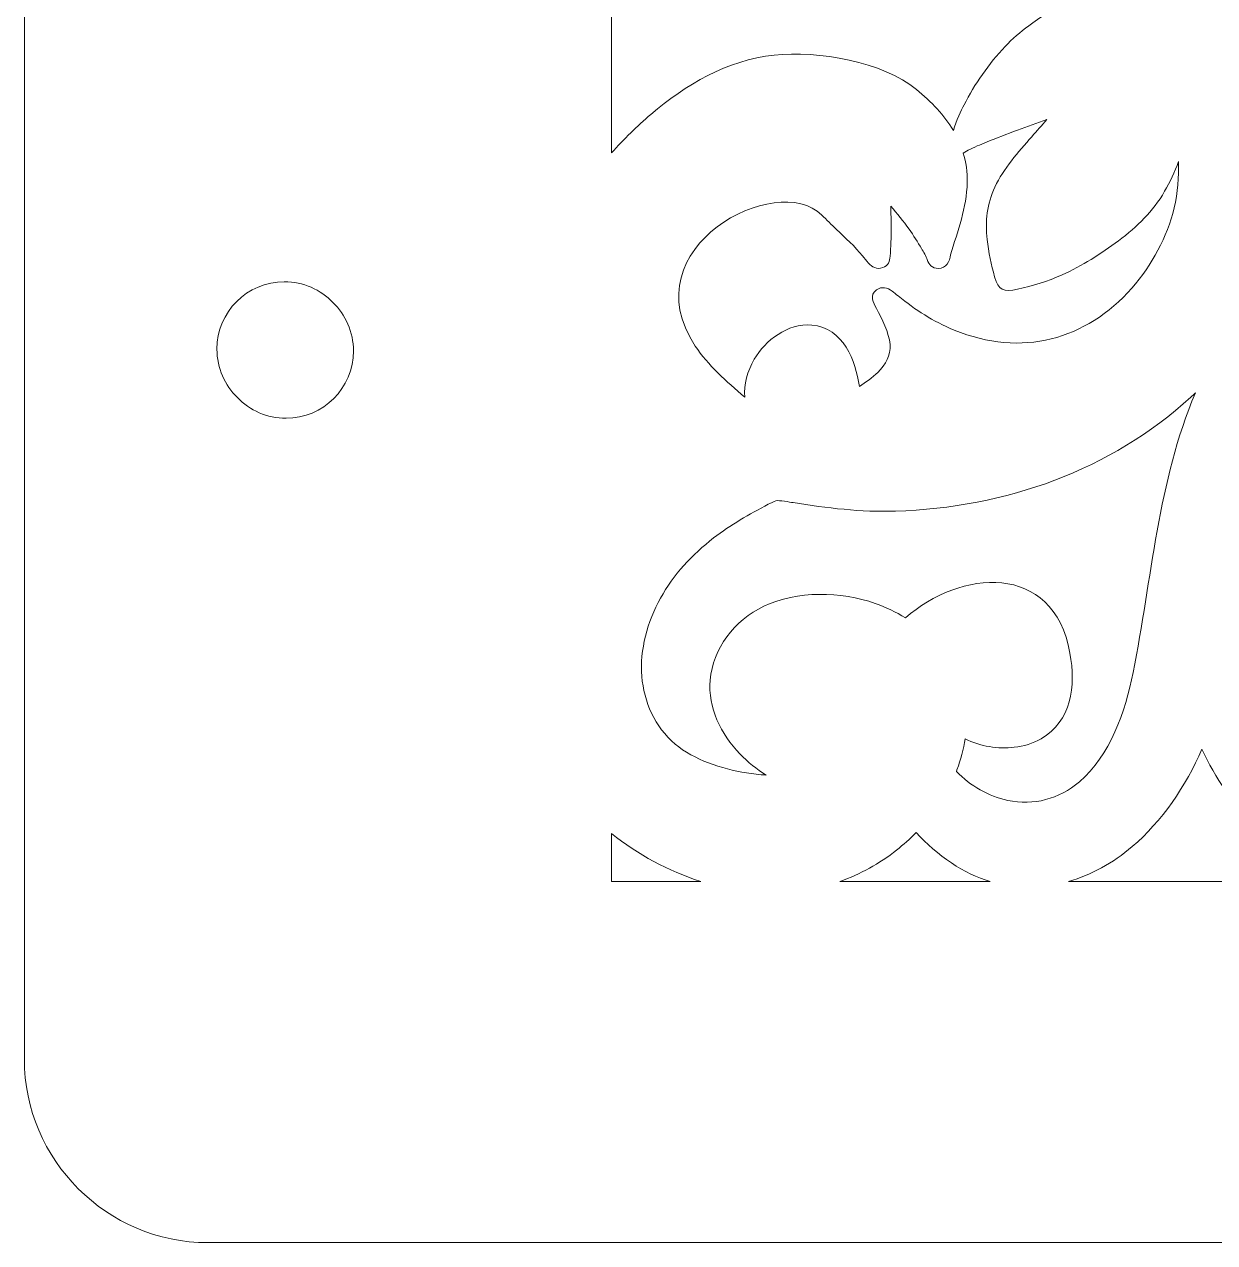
# Model space of a CAD drawing. Header units: centimetres. Extents: x -30.6 to 32.1, y -25.7 to 17.6.
# Drawn here: x 17.064 to 21.563, y -25.601 to -20.997 of the extents above; entities that cross this region are included whole.
import ezdxf

# ---------------------------------------------------------------- set-up
doc = ezdxf.new("R2010")
doc.units = ezdxf.units.CM
doc.header["$MEASUREMENT"] = 0
doc.layers.add('layer 1', color=7, linetype='Continuous')

msp = doc.modelspace()

# ---------------------------------------------------------------- linework, layer by layer
at = {"layer": 'layer 1', "color": 19, "lineweight": 20}
for points, knots in [([(17.75788, -4.60066), (17.75788, -4.60066), (31.36995, -4.60066), (31.36995, -4.60066), (31.36995, -4.60066), (31.75163, -4.60066), (32.06391, -4.91294), (32.06391, -5.29462), (32.06391, -5.29462), (32.06391, -5.29462), (32.06391, -24.9067), (32.06391, -24.9067), (32.06391, -24.9067), (32.06391, -25.28838), (31.75163, -25.60066), (31.36995, -25.60066), (31.36995, -25.60066), (31.36995, -25.60066), (17.75788, -25.60066), (17.75788, -25.60066), (17.75788, -25.60066), (17.3762, -25.60066), (17.06392, -25.28838), (17.06392, -24.9067), (17.06392, -24.9067), (17.06392, -24.9067), (17.06392, -5.29462), (17.06392, -5.29462), (17.06392, -5.29462), (17.06392, -4.91294), (17.3762, -4.60066), (17.75788, -4.60066)], [0, 0, 0, 0, 0.1111111, 0.1111111, 0.1111111, 0.1111111, 0.2222222, 0.2222222, 0.2222222, 0.2222222, 0.3333333, 0.3333333, 0.3333333, 0.3333333, 0.4444444, 0.4444444, 0.4444444, 0.4444444, 0.5555556, 0.5555556, 0.5555556, 0.5555556, 0.6666667, 0.6666667, 0.6666667, 0.6666667, 0.7777778, 0.7777778, 0.7777778, 0.7777778, 1, 1, 1, 1]), ([(19.28344, -18.00575), (19.31002, -18.06939), (19.33764, -18.13264), (19.36666, -18.19517), (19.36666, -18.19517), (19.41736, -18.30439), (19.47296, -18.41119), (19.5339, -18.5157), (19.5339, -18.5157), (19.57595, -18.58782), (19.62063, -18.65796), (19.66494, -18.72885), (19.66494, -18.72885), (19.7144, -18.80802), (19.76467, -18.88149), (19.75212, -18.9768), (19.75212, -18.9768), (19.73891, -19.07721), (19.67314, -19.20173), (19.61757, -19.28767), (19.61757, -19.28767), (19.55592, -19.38303), (19.47481, -19.47305), (19.42107, -19.57122), (19.42107, -19.57122), (19.37664, -19.65235), (19.35224, -19.74307), (19.35249, -19.83434), (19.35249, -19.83434), (19.35266, -19.89347), (19.36313, -19.94724), (19.37975, -20.00389), (19.37975, -20.00389), (19.38571, -20.02417), (19.39177, -20.04425), (19.416, -20.05195), (19.416, -20.05195), (19.44322, -20.06061), (19.46323, -20.04372), (19.48227, -20.02887), (19.48227, -20.02887), (19.52242, -19.99755), (19.56985, -19.96308), (19.62041, -19.9484), (19.62041, -19.9484), (19.64808, -19.94039), (19.71553, -19.93393), (19.73856, -19.95475), (19.73856, -19.95475), (19.74825, -19.96347), (19.72718, -19.99662), (19.72198, -20.00395), (19.72198, -20.00395), (19.69648, -20.03995), (19.65168, -20.07581), (19.61817, -20.10558), (19.61817, -20.10558), (19.55793, -20.15914), (19.49202, -20.21976), (19.44637, -20.28497), (19.44637, -20.28497), (19.40913, -20.33819), (19.38422, -20.3983), (19.37314, -20.46106), (19.37314, -20.46106), (19.36844, -20.48764), (19.36624, -20.51293), (19.37038, -20.53964), (19.37038, -20.53964), (19.37642, -20.5786), (19.40901, -20.58119), (19.44288, -20.5866), (19.44288, -20.5866), (19.50834, -20.59703), (19.57413, -20.60487), (19.64067, -20.60161), (19.64067, -20.60161), (19.72612, -20.59742), (19.80573, -20.57401), (19.8826, -20.53971), (19.8826, -20.53971), (19.96629, -20.50242), (20.05175, -20.45095), (20.12032, -20.39245), (20.12032, -20.39245), (20.16308, -20.35598), (20.19932, -20.31642), (20.23337, -20.27387), (20.23337, -20.27387), (20.24435, -20.30713), (20.25535, -20.34038), (20.26633, -20.37367), (20.26633, -20.37367), (20.27342, -20.39511), (20.28018, -20.41767), (20.30617, -20.4254), (20.30617, -20.4254), (20.33344, -20.43352), (20.35407, -20.41668), (20.37355, -20.40205), (20.37355, -20.40205), (20.45684, -20.33949), (20.49595, -20.26416), (20.5208, -20.16736), (20.5208, -20.16736), (20.54724, -20.06436), (20.55541, -19.9455), (20.55831, -19.83973), (20.55831, -19.83973), (20.56042, -19.76283), (20.55936, -19.68526), (20.55412, -19.60849), (20.55412, -19.60849), (20.55153, -19.57065), (20.54784, -19.53373), (20.54302, -19.49726), (20.54302, -19.49726), (20.60509, -19.6194), (20.66324, -19.74484), (20.70621, -19.87175), (20.70621, -19.87175), (20.75613, -20.01928), (20.79112, -20.1976), (20.76134, -20.35196), (20.76134, -20.35196), (20.74301, -20.44688), (20.70333, -20.52076), (20.64584, -20.59908), (20.64584, -20.59908), (20.62323, -20.62991), (20.59201, -20.66215), (20.62448, -20.69809), (20.62448, -20.69809), (20.64781, -20.72389), (20.67504, -20.73968), (20.71251, -20.7389), (20.71251, -20.7389), (20.7653, -20.73777), (20.82342, -20.7016), (20.86259, -20.67105), (20.86259, -20.67105), (20.9251, -20.62229), (20.97856, -20.55894), (21.01918, -20.49318), (21.01918, -20.49318), (21.06242, -20.42321), (21.1008, -20.3361), (21.11918, -20.25645), (21.11918, -20.25645), (21.14961, -20.33355), (21.17584, -20.41421), (21.18559, -20.49303), (21.18559, -20.49303), (21.19909, -20.60189), (21.17728, -20.70803), (21.10793, -20.79745), (21.10793, -20.79745), (21.04281, -20.88145), (20.9466, -20.94016), (20.85997, -21.00261), (20.85997, -21.00261), (20.82767, -21.02592), (20.79801, -21.05262), (20.7708, -21.08106), (20.7708, -21.08106), (20.70906, -21.14561), (20.65583, -21.22336), (20.61594, -21.30154), (20.61594, -21.30154), (20.60577, -21.32152), (20.58493, -21.36125), (20.57524, -21.39797), (20.57524, -21.39797), (20.54122, -21.34069), (20.49271, -21.28996), (20.43571, -21.24307), (20.43571, -21.24307), (20.30892, -21.1388), (20.06277, -21.09602), (19.89786, -21.11354), (19.89786, -21.11354), (19.71934, -21.13253), (19.56223, -21.22612), (19.43193, -21.33726), (19.43193, -21.33726), (19.38008, -21.38147), (19.32982, -21.43068), (19.28344, -21.48331), (19.28344, -21.48331), (19.28344, -21.48331), (19.28344, -18.00575), (19.28344, -18.00575)], [0, 0, 0, 0, 0.0204082, 0.0204082, 0.0204082, 0.0204082, 0.0408163, 0.0408163, 0.0408163, 0.0408163, 0.0612245, 0.0612245, 0.0612245, 0.0612245, 0.0816327, 0.0816327, 0.0816327, 0.0816327, 0.1020408, 0.1020408, 0.1020408, 0.1020408, 0.122449, 0.122449, 0.122449, 0.122449, 0.1428571, 0.1428571, 0.1428571, 0.1428571, 0.1632653, 0.1632653, 0.1632653, 0.1632653, 0.1836735, 0.1836735, 0.1836735, 0.1836735, 0.2040816, 0.2040816, 0.2040816, 0.2040816, 0.2244898, 0.2244898, 0.2244898, 0.2244898, 0.244898, 0.244898, 0.244898, 0.244898, 0.2653061, 0.2653061, 0.2653061, 0.2653061, 0.2857143, 0.2857143, 0.2857143, 0.2857143, 0.3061224, 0.3061224, 0.3061224, 0.3061224, 0.3265306, 0.3265306, 0.3265306, 0.3265306, 0.3469388, 0.3469388, 0.3469388, 0.3469388, 0.3673469, 0.3673469, 0.3673469, 0.3673469, 0.3877551, 0.3877551, 0.3877551, 0.3877551, 0.4081633, 0.4081633, 0.4081633, 0.4081633, 0.4285714, 0.4285714, 0.4285714, 0.4285714, 0.4489796, 0.4489796, 0.4489796, 0.4489796, 0.4693878, 0.4693878, 0.4693878, 0.4693878, 0.4897959, 0.4897959, 0.4897959, 0.4897959, 0.5102041, 0.5102041, 0.5102041, 0.5102041, 0.5306122, 0.5306122, 0.5306122, 0.5306122, 0.5510204, 0.5510204, 0.5510204, 0.5510204, 0.5714286, 0.5714286, 0.5714286, 0.5714286, 0.5918367, 0.5918367, 0.5918367, 0.5918367, 0.6122449, 0.6122449, 0.6122449, 0.6122449, 0.6326531, 0.6326531, 0.6326531, 0.6326531, 0.6530612, 0.6530612, 0.6530612, 0.6530612, 0.6734694, 0.6734694, 0.6734694, 0.6734694, 0.6938776, 0.6938776, 0.6938776, 0.6938776, 0.7142857, 0.7142857, 0.7142857, 0.7142857, 0.7346939, 0.7346939, 0.7346939, 0.7346939, 0.755102, 0.755102, 0.755102, 0.755102, 0.7755102, 0.7755102, 0.7755102, 0.7755102, 0.7959184, 0.7959184, 0.7959184, 0.7959184, 0.8163265, 0.8163265, 0.8163265, 0.8163265, 0.8367347, 0.8367347, 0.8367347, 0.8367347, 0.8571429, 0.8571429, 0.8571429, 0.8571429, 0.877551, 0.877551, 0.877551, 0.877551, 0.8979592, 0.8979592, 0.8979592, 0.8979592, 0.9183673, 0.9183673, 0.9183673, 0.9183673, 0.9387755, 0.9387755, 0.9387755, 0.9387755, 0.9591837, 0.9591837, 0.9591837, 0.9591837, 1, 1, 1, 1]), ([(20.92882, -21.3572), (20.90967, -21.37869), (20.8906, -21.4002), (20.8716, -21.42178), (20.8716, -21.42178), (20.82109, -21.47907), (20.7645, -21.54365), (20.73242, -21.61182), (20.73242, -21.61182), (20.70216, -21.67607), (20.69584, -21.74095), (20.70291, -21.8102), (20.70291, -21.8102), (20.70785, -21.85837), (20.7185, -21.90499), (20.73112, -21.9518), (20.73112, -21.9518), (20.74436, -22.00098), (20.76683, -22.01023), (20.81788, -21.99835), (20.81788, -21.99835), (20.87636, -21.98469), (20.93133, -21.96832), (20.98597, -21.94398), (20.98597, -21.94398), (21.06109, -21.91048), (21.13435, -21.86362), (21.19929, -21.81486), (21.19929, -21.81486), (21.27124, -21.76084), (21.3295, -21.70504), (21.3739, -21.62806), (21.3739, -21.62806), (21.39439, -21.5926), (21.41141, -21.55457), (21.42633, -21.51573), (21.42633, -21.51573), (21.42845, -21.57415), (21.42363, -21.63232), (21.40958, -21.69109), (21.40958, -21.69109), (21.38345, -21.8004), (21.32638, -21.9073), (21.25018, -21.99353), (21.25018, -21.99353), (21.07713, -22.18947), (20.8336, -22.2571), (20.57824, -22.15229), (20.57824, -22.15229), (20.49748, -22.11915), (20.43287, -22.07687), (20.36672, -22.02337), (20.36672, -22.02337), (20.35908, -22.01718), (20.3514, -22.01083), (20.3435, -22.00498), (20.3435, -22.00498), (20.32658, -21.99245), (20.30444, -21.98607), (20.28505, -22.00056), (20.28505, -22.00056), (20.25706, -22.0214), (20.273, -22.0487), (20.28478, -22.07083), (20.28478, -22.07083), (20.30566, -22.10998), (20.3325, -22.16256), (20.33607, -22.20667), (20.33607, -22.20667), (20.33947, -22.2484), (20.31943, -22.28271), (20.28959, -22.31214), (20.28959, -22.31214), (20.26906, -22.3324), (20.24498, -22.34964), (20.22008, -22.36538), (20.22008, -22.36538), (20.20586, -22.26939), (20.16081, -22.14418), (20.03978, -22.13357), (20.03978, -22.13357), (19.94793, -22.12551), (19.8648, -22.19175), (19.82304, -22.26294), (19.82304, -22.26294), (19.79645, -22.3083), (19.78388, -22.35752), (19.78664, -22.40586), (19.78664, -22.40586), (19.71711, -22.3476), (19.64797, -22.28477), (19.59979, -22.21266), (19.59979, -22.21266), (19.35074, -21.83998), (19.91095, -21.5496), (20.07746, -21.71739), (20.07746, -21.71739), (20.09601, -21.7361), (20.11508, -21.7544), (20.13411, -21.77266), (20.13411, -21.77266), (20.1659, -21.80314), (20.20453, -21.83776), (20.23167, -21.87158), (20.23167, -21.87158), (20.23901, -21.88077), (20.24641, -21.89028), (20.25427, -21.89907), (20.25427, -21.89907), (20.26791, -21.91432), (20.28604, -21.92476), (20.30842, -21.91656), (20.30842, -21.91656), (20.32953, -21.90877), (20.33484, -21.89203), (20.33633, -21.87354), (20.33633, -21.87354), (20.33916, -21.83791), (20.34047, -21.80259), (20.34036, -21.76684), (20.34036, -21.76684), (20.34029, -21.73914), (20.33963, -21.7114), (20.3387, -21.68365), (20.3387, -21.68365), (20.36277, -21.71224), (20.3862, -21.74136), (20.40785, -21.77129), (20.40785, -21.77129), (20.42492, -21.79487), (20.44082, -21.81961), (20.45531, -21.84466), (20.45531, -21.84466), (20.46179, -21.85589), (20.4733, -21.87502), (20.47694, -21.88607), (20.47694, -21.88607), (20.48127, -21.90457), (20.49592, -21.91911), (20.51752, -21.91951), (20.51752, -21.91951), (20.54992, -21.92004), (20.56119, -21.89227), (20.56419, -21.86834), (20.56419, -21.86834), (20.59193, -21.77959), (20.62572, -21.68845), (20.62773, -21.59518), (20.62773, -21.59518), (20.62858, -21.55535), (20.62335, -21.51824), (20.61298, -21.48342), (20.61298, -21.48342), (20.61298, -21.48342), (20.6317, -21.473), (20.6317, -21.473), (20.6317, -21.473), (20.65192, -21.46174), (20.67878, -21.45144), (20.70046, -21.44259), (20.70046, -21.44259), (20.73909, -21.4268), (20.77808, -21.41176), (20.81722, -21.39712), (20.81722, -21.39712), (20.85417, -21.38332), (20.89137, -21.36982), (20.92882, -21.3572)], [0, 0, 0, 0, 0.0232558, 0.0232558, 0.0232558, 0.0232558, 0.0465116, 0.0465116, 0.0465116, 0.0465116, 0.0697674, 0.0697674, 0.0697674, 0.0697674, 0.0930233, 0.0930233, 0.0930233, 0.0930233, 0.1162791, 0.1162791, 0.1162791, 0.1162791, 0.1395349, 0.1395349, 0.1395349, 0.1395349, 0.1627907, 0.1627907, 0.1627907, 0.1627907, 0.1860465, 0.1860465, 0.1860465, 0.1860465, 0.2093023, 0.2093023, 0.2093023, 0.2093023, 0.2325581, 0.2325581, 0.2325581, 0.2325581, 0.255814, 0.255814, 0.255814, 0.255814, 0.2790698, 0.2790698, 0.2790698, 0.2790698, 0.3023256, 0.3023256, 0.3023256, 0.3023256, 0.3255814, 0.3255814, 0.3255814, 0.3255814, 0.3488372, 0.3488372, 0.3488372, 0.3488372, 0.372093, 0.372093, 0.372093, 0.372093, 0.3953488, 0.3953488, 0.3953488, 0.3953488, 0.4186047, 0.4186047, 0.4186047, 0.4186047, 0.4418605, 0.4418605, 0.4418605, 0.4418605, 0.4651163, 0.4651163, 0.4651163, 0.4651163, 0.4883721, 0.4883721, 0.4883721, 0.4883721, 0.5116279, 0.5116279, 0.5116279, 0.5116279, 0.5348837, 0.5348837, 0.5348837, 0.5348837, 0.5581395, 0.5581395, 0.5581395, 0.5581395, 0.5813953, 0.5813953, 0.5813953, 0.5813953, 0.6046512, 0.6046512, 0.6046512, 0.6046512, 0.627907, 0.627907, 0.627907, 0.627907, 0.6511628, 0.6511628, 0.6511628, 0.6511628, 0.6744186, 0.6744186, 0.6744186, 0.6744186, 0.6976744, 0.6976744, 0.6976744, 0.6976744, 0.7209302, 0.7209302, 0.7209302, 0.7209302, 0.744186, 0.744186, 0.744186, 0.744186, 0.7674419, 0.7674419, 0.7674419, 0.7674419, 0.7906977, 0.7906977, 0.7906977, 0.7906977, 0.8139535, 0.8139535, 0.8139535, 0.8139535, 0.8372093, 0.8372093, 0.8372093, 0.8372093, 0.8604651, 0.8604651, 0.8604651, 0.8604651, 0.8837209, 0.8837209, 0.8837209, 0.8837209, 0.9069767, 0.9069767, 0.9069767, 0.9069767, 0.9302326, 0.9302326, 0.9302326, 0.9302326, 0.9534884, 0.9534884, 0.9534884, 0.9534884, 1, 1, 1, 1]), ([(20.61959, -23.69639), (20.67517, -23.72623), (20.74686, -23.73603), (20.80555, -23.72903), (20.80555, -23.72903), (20.84084, -23.72479), (20.87568, -23.71447), (20.90695, -23.69655), (20.90695, -23.69655), (21.02185, -23.63069), (21.03835, -23.49765), (21.01619, -23.37348), (21.01619, -23.37348), (20.95389, -23.02464), (20.59882, -23.05854), (20.39431, -23.23997), (20.39431, -23.23997), (20.35848, -23.2177), (20.32004, -23.19928), (20.28024, -23.1854), (20.28024, -23.1854), (20.15024, -23.14), (19.98464, -23.13608), (19.85901, -23.19591), (19.85901, -23.19591), (19.74695, -23.24928), (19.6661, -23.35711), (19.65603, -23.47509), (19.65603, -23.47509), (19.64726, -23.5781), (19.69582, -23.67873), (19.76848, -23.75402), (19.76848, -23.75402), (19.79878, -23.78539), (19.83192, -23.81135), (19.86758, -23.83431), (19.86758, -23.83431), (19.84303, -23.83266), (19.81839, -23.82983), (19.79293, -23.82564), (19.79293, -23.82564), (19.69953, -23.81024), (19.5953, -23.77701), (19.52351, -23.71674), (19.52351, -23.71674), (19.44697, -23.65247), (19.4055, -23.55623), (19.39782, -23.46145), (19.39782, -23.46145), (19.38961, -23.36015), (19.41898, -23.25464), (19.46864, -23.16501), (19.46864, -23.16501), (19.51732, -23.07712), (19.58773, -23.00059), (19.66922, -22.93796), (19.66922, -22.93796), (19.73358, -22.88849), (19.80322, -22.84862), (19.87575, -22.81082), (19.87575, -22.81082), (19.88313, -22.80698), (19.89652, -22.79928), (19.90472, -22.79747), (19.90472, -22.79747), (19.91694, -22.79478), (19.95678, -22.80245), (19.96926, -22.80444), (19.96926, -22.80444), (20.09745, -22.82486), (20.2262, -22.84073), (20.3566, -22.83668), (20.3566, -22.83668), (20.77537, -22.82369), (21.17103, -22.68153), (21.47287, -22.40611), (21.47287, -22.40611), (21.47865, -22.40083), (21.48437, -22.3955), (21.49006, -22.39016), (21.49006, -22.39016), (21.34807, -22.72358), (21.32545, -23.09291), (21.25475, -23.44629), (21.25475, -23.44629), (21.22525, -23.59375), (21.16695, -23.76093), (21.05204, -23.85885), (21.05204, -23.85885), (20.9745, -23.9249), (20.87884, -23.95021), (20.78102, -23.92944), (20.78102, -23.92944), (20.70831, -23.91403), (20.64006, -23.87458), (20.58659, -23.82028), (20.58659, -23.82028), (20.58659, -23.82028), (20.58903, -23.81393), (20.58903, -23.81393), (20.58903, -23.81393), (20.60349, -23.77577), (20.6139, -23.73626), (20.61959, -23.69639)], [0, 0, 0, 0, 0.037037, 0.037037, 0.037037, 0.037037, 0.0740741, 0.0740741, 0.0740741, 0.0740741, 0.1111111, 0.1111111, 0.1111111, 0.1111111, 0.1481481, 0.1481481, 0.1481481, 0.1481481, 0.1851852, 0.1851852, 0.1851852, 0.1851852, 0.2222222, 0.2222222, 0.2222222, 0.2222222, 0.2592593, 0.2592593, 0.2592593, 0.2592593, 0.2962963, 0.2962963, 0.2962963, 0.2962963, 0.3333333, 0.3333333, 0.3333333, 0.3333333, 0.3703704, 0.3703704, 0.3703704, 0.3703704, 0.4074074, 0.4074074, 0.4074074, 0.4074074, 0.4444444, 0.4444444, 0.4444444, 0.4444444, 0.4814815, 0.4814815, 0.4814815, 0.4814815, 0.5185185, 0.5185185, 0.5185185, 0.5185185, 0.5555556, 0.5555556, 0.5555556, 0.5555556, 0.5925926, 0.5925926, 0.5925926, 0.5925926, 0.6296296, 0.6296296, 0.6296296, 0.6296296, 0.6666667, 0.6666667, 0.6666667, 0.6666667, 0.7037037, 0.7037037, 0.7037037, 0.7037037, 0.7407407, 0.7407407, 0.7407407, 0.7407407, 0.7777778, 0.7777778, 0.7777778, 0.7777778, 0.8148148, 0.8148148, 0.8148148, 0.8148148, 0.8518519, 0.8518519, 0.8518519, 0.8518519, 0.8888889, 0.8888889, 0.8888889, 0.8888889, 0.9259259, 0.9259259, 0.9259259, 0.9259259, 1, 1, 1, 1]), ([(21.01107, -24.23569), (21.09682, -24.21175), (21.17788, -24.16698), (21.25174, -24.10398), (21.25174, -24.10398), (21.36243, -24.00959), (21.45531, -23.8759), (21.51425, -23.73602), (21.51425, -23.73602), (21.61977, -23.95319), (21.77575, -24.14117), (21.98591, -24.23569), (21.98591, -24.23569), (21.98591, -24.23569), (21.01107, -24.23569), (21.01107, -24.23569)], [0, 0, 0, 0, 0.2, 0.2, 0.2, 0.2, 0.4, 0.4, 0.4, 0.4, 0.6, 0.6, 0.6, 0.6, 1, 1, 1, 1]), ([(19.28344, -24.05457), (19.38295, -24.13375), (19.49763, -24.19699), (19.62035, -24.23569), (19.62035, -24.23569), (19.62035, -24.23569), (19.28344, -24.23569), (19.28344, -24.23569), (19.28344, -24.23569), (19.28344, -24.23569), (19.28344, -24.05457), (19.28344, -24.05457)], [0, 0, 0, 0, 0.25, 0.25, 0.25, 0.25, 0.5, 0.5, 0.5, 0.5, 1, 1, 1, 1]), ([(20.43425, -24.05142), (20.51378, -24.13744), (20.61765, -24.20935), (20.71417, -24.23546), (20.71417, -24.23546), (20.71417, -24.23546), (20.71505, -24.23569), (20.71505, -24.23569), (20.71505, -24.23569), (20.71505, -24.23569), (20.14563, -24.23569), (20.14563, -24.23569), (20.14563, -24.23569), (20.22358, -24.20867), (20.29556, -24.16901), (20.36081, -24.11745), (20.36081, -24.11745), (20.3866, -24.09708), (20.41119, -24.07496), (20.43425, -24.05142)], [0, 0, 0, 0, 0.1666667, 0.1666667, 0.1666667, 0.1666667, 0.3333333, 0.3333333, 0.3333333, 0.3333333, 0.5, 0.5, 0.5, 0.5, 0.6666667, 0.6666667, 0.6666667, 0.6666667, 1, 1, 1, 1])]:
    msp.add_open_spline(points, degree=3, knots=knots, dxfattribs=at)
at = {"layer": 'layer 1', "color": 7, "lineweight": 20}
msp.add_open_spline([(18.23007, -22.04805), (18.27799, -22.09436), (18.30779, -22.15929), (18.30779, -22.23118), (18.30779, -22.23118), (18.30779, -22.37182), (18.19377, -22.48584), (18.05313, -22.48584), (18.05313, -22.48584), (17.98102, -22.48584), (17.91591, -22.45586), (17.86958, -22.40769), (17.86958, -22.40769), (17.82166, -22.36138), (17.79186, -22.29645), (17.79186, -22.22456), (17.79186, -22.22456), (17.79186, -22.08392), (17.90588, -21.9699), (18.04652, -21.9699), (18.04652, -21.9699), (18.11863, -21.9699), (18.18374, -21.99988), (18.23007, -22.04805)], degree=3, knots=[0, 0, 0, 0, 0.1428571, 0.1428571, 0.1428571, 0.1428571, 0.2857143, 0.2857143, 0.2857143, 0.2857143, 0.4285714, 0.4285714, 0.4285714, 0.4285714, 0.5714286, 0.5714286, 0.5714286, 0.5714286, 0.7142857, 0.7142857, 0.7142857, 0.7142857, 1, 1, 1, 1], dxfattribs=at)

doc.saveas('drawing.dxf')
